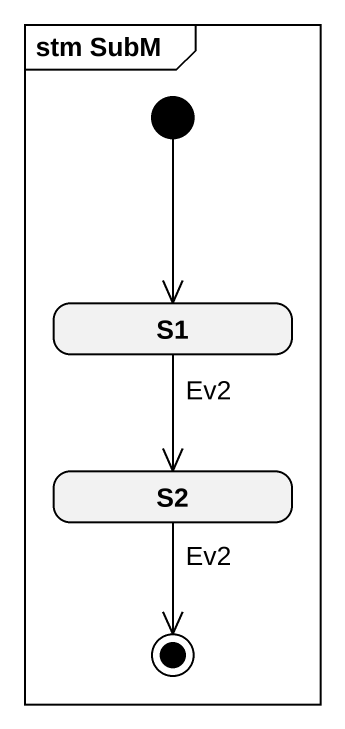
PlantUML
@startuml
mainframe stm SubM
hide empty description
state S1
state S2
[*] --> S1
S1 --> S2 : Ev2
S2 --> [*] : Ev2
@enduml
